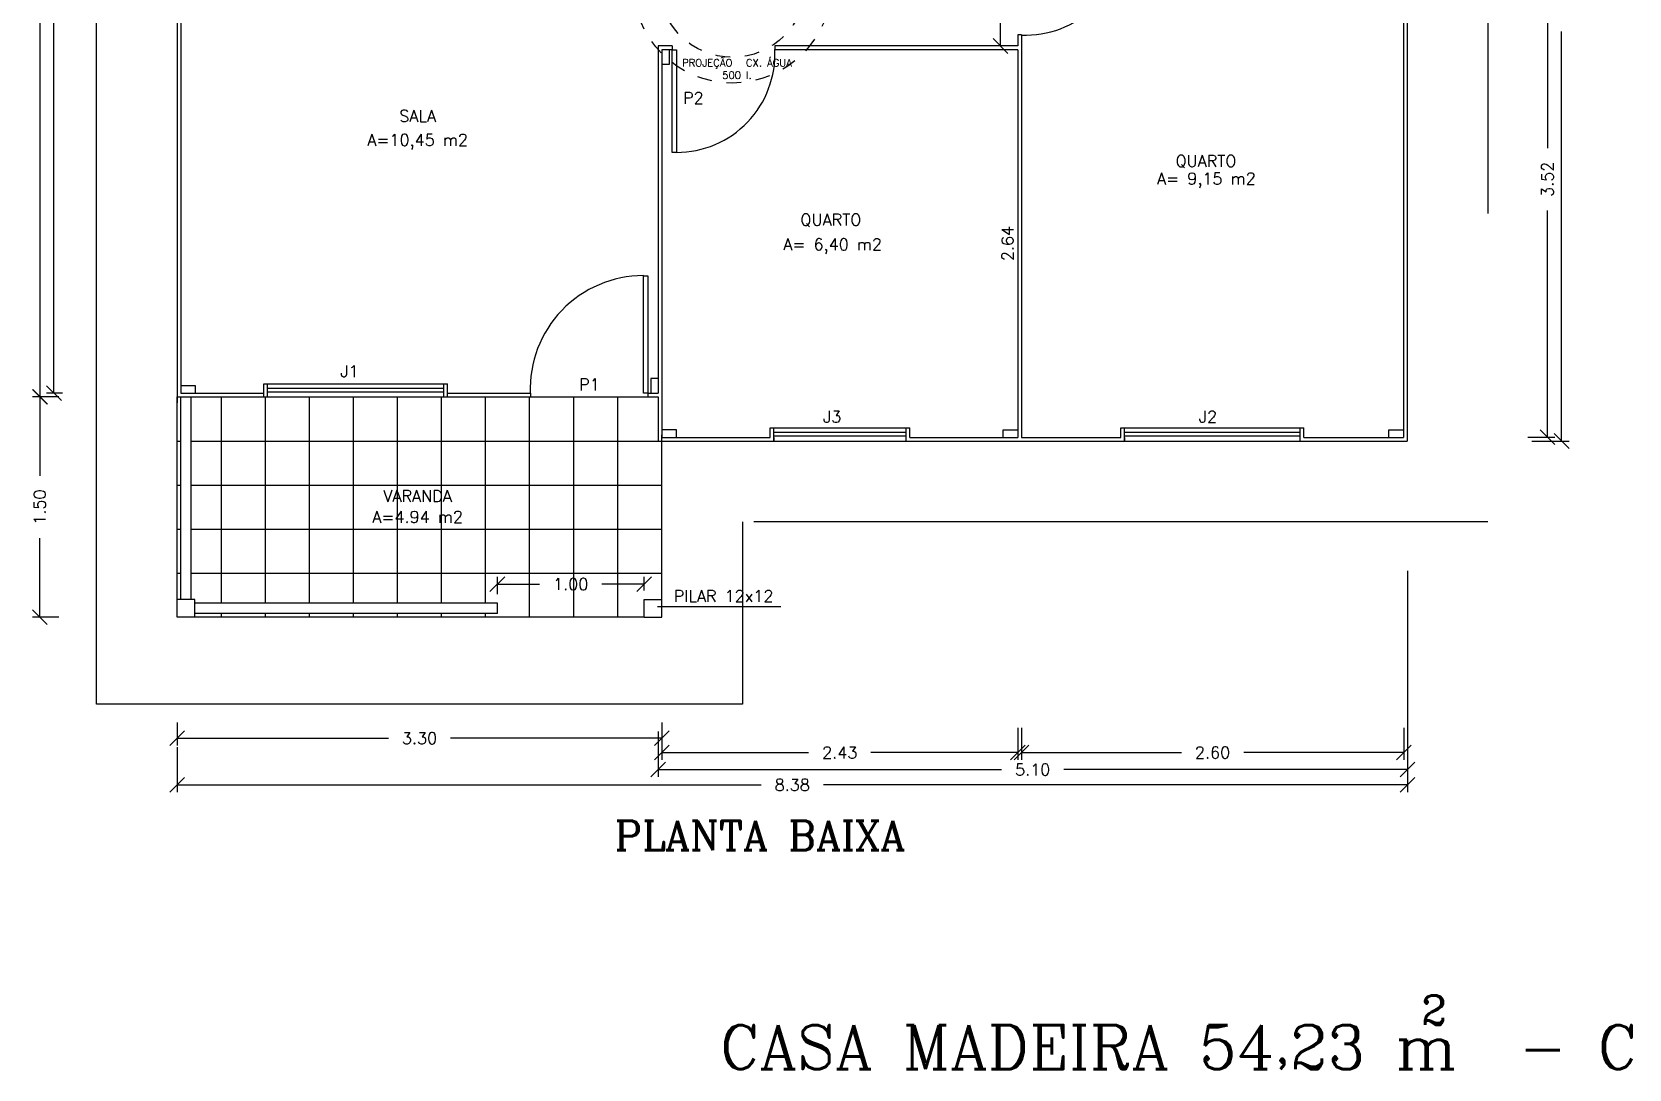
# Model space of a CAD drawing. Extents: x -7 to 226, y -20 to 32.
# Drawn here: x 203.87 to 214.75, y 19.44 to 26.51 of the extents above; entities that cross this region are included whole.
import ezdxf
from ezdxf.enums import TextEntityAlignment as Align

# ---------------------------------------------------------------- set-up
doc = ezdxf.new("R2010")
doc.units = 0
doc.header["$LTSCALE"] = 20
doc.linetypes.add('DASHED2', pattern=[0.375, 0.25, -0.125])
doc.layers.get('0').update_dxf_attribs({"linetype": 'CONTINUOUS'})
doc.layers.get('DEFPOINTS').update_dxf_attribs({"linetype": 'CONTINUOUS'})
for name, color, linetype in [('COTAS', 244, 'CONTINUOUS'), ('JANELA', 5, 'CONTINUOUS'), ('MADEIRAME', 244, 'CONTINUOUS'), ('PAREDE', 250, 'CONTINUOUS'), ('PISO', 30, 'CONTINUOUS'), ('PORTA', 1, 'CONTINUOUS'), ('TELHADO', 1, 'CONTINUOUS'), ('TEXTO', 244, 'CONTINUOUS'), ('VISTAL', 30, 'CONTINUOUS'), ('VISTAP', 244, 'CONTINUOUS')]:
    doc.layers.add(name, color=color, linetype=linetype)
doc.styles.add('ROMANC', font='romanc.shx', dxfattribs={"height": 0.08})
doc.dimstyles.new('ROMANC', dxfattribs={"dimtxt": 0.1, "dimasz": 0.18, "dimexe": 0.05, "dimexo": 0.0625, "dimgap": 0.09, "dimtad": 0, "dimzin": 0, "dimtxsty": 'ROMANC', "dimblk1": 'NONE', "dimblk2": 'NONE', "dimsah": 1, "dimcen": 0.09, "dimclrd": 244, "dimclre": 244, "dimclrt": 244, "dimazin": 3, "dimtfac": 1, "dimtdec": 4, "dimtofl": 0, "dimtmove": 0, "dimatfit": 3, "dimtolj": 1, "dimtzin": 0})

# ---------------------------------------------------------------- blocks, each defined once
blk = doc.blocks.new('*D137')
at = {"layer": 'DEFPOINTS', "color": 0, "linetype": 'BYBLOCK'}
for p in [(117.526, 16.035), (117.457, 13.395), (117.526, 13.395)]:
    blk.add_point(p, dxfattribs=at)
at = {"color": 244, "linetype": 'BYBLOCK', "insert": (117.457, 14.715), "char_height": 0.08, "attachment_point": 5, "rotation": 90, "style": 'ROMANC'}
blk.add_mtext('\\A1;2.64', dxfattribs=at)
blk = doc.blocks.new('_OBLIQUE')
at = {"color": 0, "linetype": 'BYBLOCK'}
blk.add_line((-0.5, -0.5), (0.5, 0.5), dxfattribs=at)
blk = doc.blocks.new('*D134')
at = {"color": 244, "linetype": 'BYBLOCK'}
for p, q in [((111.019, 19.345), (110.911, 19.345)), ((110.961, 19.345), (110.961, 16.732)), ((110.961, 13.695), (110.961, 16.308)), ((111.019, 13.695), (110.911, 13.695))]:
    blk.add_line(p, q, dxfattribs=at)
at = {"layer": 'DEFPOINTS', "color": 0, "linetype": 'BYBLOCK'}
for p in [(111.082, 19.345), (110.961, 13.695), (111.082, 13.695)]:
    blk.add_point(p, dxfattribs=at)
at = {"color": 244, "linetype": 'BYBLOCK', "xscale": 0.1, "yscale": 0.1, "zscale": 0.1}
for p, rotation in [((110.961, 19.345), 90), ((110.961, 13.695), 270)]:
    blk.add_blockref('_OBLIQUE', p, dxfattribs=dict(at, rotation=rotation))
at = {"color": 244, "linetype": 'BYBLOCK', "insert": (110.961, 16.52), "char_height": 0.08, "attachment_point": 5, "rotation": 90, "style": 'ROMANC'}
blk.add_mtext('\\A1;5.65', dxfattribs=at)
blk = doc.blocks.new('*D133')
at = {"color": 244, "linetype": 'BYBLOCK'}
for p, q in [((110.994, 13.67), (110.814, 13.67)), ((110.864, 13.67), (110.864, 13.132)), ((110.864, 12.17), (110.864, 12.708)), ((110.994, 12.17), (110.814, 12.17))]:
    blk.add_line(p, q, dxfattribs=at)
at = {"layer": 'DEFPOINTS', "color": 0, "linetype": 'BYBLOCK'}
for p in [(111.057, 13.67), (110.864, 12.17), (111.057, 12.17)]:
    blk.add_point(p, dxfattribs=at)
at = {"color": 244, "linetype": 'BYBLOCK', "xscale": 0.1, "yscale": 0.1, "zscale": 0.1}
for p, rotation in [((110.864, 13.67), 90), ((110.864, 12.17), 270)]:
    blk.add_blockref('_OBLIQUE', p, dxfattribs=dict(at, rotation=rotation))
at = {"color": 244, "linetype": 'BYBLOCK', "insert": (110.864, 12.92), "char_height": 0.08, "attachment_point": 5, "rotation": 90, "style": 'ROMANC'}
blk.add_mtext('\\A1;1.50', dxfattribs=at)
blk = doc.blocks.new('*D132')
at = {"color": 244, "linetype": 'BYBLOCK'}
for p, q in [((110.994, 19.37), (110.817, 19.37)), ((110.867, 19.37), (110.867, 16.732)), ((110.867, 13.67), (110.867, 16.308)), ((110.994, 13.67), (110.817, 13.67))]:
    blk.add_line(p, q, dxfattribs=at)
at = {"layer": 'DEFPOINTS', "color": 0, "linetype": 'BYBLOCK'}
for p in [(111.057, 19.37), (110.867, 13.67), (111.057, 13.67)]:
    blk.add_point(p, dxfattribs=at)
at = {"color": 244, "linetype": 'BYBLOCK', "xscale": 0.1, "yscale": 0.1, "zscale": 0.1}
for p, rotation in [((110.867, 19.37), 90), ((110.867, 13.67), 270)]:
    blk.add_blockref('_OBLIQUE', p, dxfattribs=dict(at, rotation=rotation))
at = {"color": 244, "linetype": 'BYBLOCK', "insert": (110.867, 16.52), "char_height": 0.08, "attachment_point": 5, "rotation": 90, "style": 'ROMANC'}
blk.add_mtext('\\A1;5.70', dxfattribs=at)
blk = doc.blocks.new('*D126')
at = {"color": 244, "linetype": 'BYBLOCK'}
for p, q in [((121.027, 19.37), (121.281, 19.37)), ((121.231, 19.37), (121.231, 16.582)), ((121.231, 13.37), (121.231, 16.158)), ((121.027, 13.37), (121.281, 13.37))]:
    blk.add_line(p, q, dxfattribs=at)
at = {"layer": 'DEFPOINTS', "color": 0, "linetype": 'BYBLOCK'}
for p in [(120.964, 19.37), (120.964, 13.37), (121.231, 13.37)]:
    blk.add_point(p, dxfattribs=at)
at = {"color": 244, "linetype": 'BYBLOCK', "xscale": 0.1, "yscale": 0.1, "zscale": 0.1}
for p, rotation in [((121.231, 19.37), 90), ((121.231, 13.37), 270)]:
    blk.add_blockref('_OBLIQUE', p, dxfattribs=dict(at, rotation=rotation))
at = {"color": 244, "linetype": 'BYBLOCK', "insert": (121.231, 16.37), "char_height": 0.08, "attachment_point": 5, "rotation": 90, "style": 'ROMANC'}
blk.add_mtext('\\A1;6.00', dxfattribs=at)
blk = doc.blocks.new('*D125')
at = {"color": 244, "linetype": 'BYBLOCK'}
for p, q in [((121.002, 16.91), (121.185, 16.91)), ((121.135, 16.91), (121.135, 15.364)), ((121.135, 13.395), (121.135, 14.94)), ((121.002, 13.395), (121.185, 13.395))]:
    blk.add_line(p, q, dxfattribs=at)
at = {"layer": 'DEFPOINTS', "color": 0, "linetype": 'BYBLOCK'}
for p in [(120.939, 16.91), (120.939, 13.395), (121.135, 13.395)]:
    blk.add_point(p, dxfattribs=at)
at = {"color": 244, "linetype": 'BYBLOCK', "xscale": 0.1, "yscale": 0.1, "zscale": 0.1}
for p, rotation in [((121.135, 16.91), 90), ((121.135, 13.395), 270)]:
    blk.add_blockref('_OBLIQUE', p, dxfattribs=dict(at, rotation=rotation))
at = {"color": 244, "linetype": 'BYBLOCK', "insert": (121.135, 15.152), "char_height": 0.08, "attachment_point": 5, "rotation": 90, "style": 'ROMANC'}
blk.add_mtext('\\A1;3.52', dxfattribs=at)
blk = doc.blocks.new('*D131')
at = {"color": 244, "linetype": 'BYBLOCK'}
for p, q in [((120.18, 12.486), (120.18, 10.978)), ((111.801, 11.286), (111.801, 10.978)), ((111.801, 11.028), (115.778, 11.028)), ((120.18, 11.028), (116.202, 11.028))]:
    blk.add_line(p, q, dxfattribs=at)
at = {"layer": 'DEFPOINTS', "color": 0, "linetype": 'BYBLOCK'}
for p in [(120.18, 12.548), (111.801, 11.348), (120.18, 11.028)]:
    blk.add_point(p, dxfattribs=at)
at = {"color": 244, "linetype": 'BYBLOCK', "xscale": 0.1, "yscale": 0.1, "zscale": 0.1, "rotation": 180}
blk.add_blockref('_OBLIQUE', (111.801, 11.028), dxfattribs=at)
at = {"color": 244, "linetype": 'BYBLOCK', "xscale": 0.1, "yscale": 0.1, "zscale": 0.1}
blk.add_blockref('_OBLIQUE', (120.18, 11.028), dxfattribs=at)
at = {"color": 244, "linetype": 'BYBLOCK', "insert": (115.99, 11.028), "char_height": 0.08, "attachment_point": 5, "style": 'ROMANC'}
blk.add_mtext('\\A1;8.38', dxfattribs=at)
blk = doc.blocks.new('*D130')
at = {"color": 244, "linetype": 'BYBLOCK'}
for p, q in [((111.801, 11.452), (111.801, 11.296)), ((115.101, 11.452), (115.101, 11.296)), ((111.801, 11.346), (113.239, 11.346)), ((115.101, 11.346), (113.663, 11.346))]:
    blk.add_line(p, q, dxfattribs=at)
at = {"layer": 'DEFPOINTS', "color": 0, "linetype": 'BYBLOCK'}
for p in [(111.801, 11.514), (115.101, 11.514), (111.801, 11.346)]:
    blk.add_point(p, dxfattribs=at)
at = {"color": 244, "linetype": 'BYBLOCK', "xscale": 0.1, "yscale": 0.1, "zscale": 0.1, "rotation": 180}
blk.add_blockref('_OBLIQUE', (111.801, 11.346), dxfattribs=at)
at = {"color": 244, "linetype": 'BYBLOCK', "xscale": 0.1, "yscale": 0.1, "zscale": 0.1}
blk.add_blockref('_OBLIQUE', (115.101, 11.346), dxfattribs=at)
at = {"color": 244, "linetype": 'BYBLOCK', "insert": (113.451, 11.346), "char_height": 0.08, "attachment_point": 5, "style": 'ROMANC'}
blk.add_mtext('\\A1;3.30', dxfattribs=at)
blk = doc.blocks.new('*D129')
at = {"color": 244, "linetype": 'BYBLOCK'}
for p, q in [((115.076, 11.391), (115.076, 11.082)), ((120.18, 11.391), (120.18, 11.082)), ((115.076, 11.132), (117.416, 11.132)), ((120.18, 11.132), (117.84, 11.132))]:
    blk.add_line(p, q, dxfattribs=at)
at = {"layer": 'DEFPOINTS', "color": 0, "linetype": 'BYBLOCK'}
for p in [(115.076, 11.453), (120.18, 11.453), (120.18, 11.132)]:
    blk.add_point(p, dxfattribs=at)
at = {"color": 244, "linetype": 'BYBLOCK', "xscale": 0.1, "yscale": 0.1, "zscale": 0.1, "rotation": 180}
blk.add_blockref('_OBLIQUE', (115.076, 11.132), dxfattribs=at)
at = {"color": 244, "linetype": 'BYBLOCK', "xscale": 0.1, "yscale": 0.1, "zscale": 0.1}
blk.add_blockref('_OBLIQUE', (120.18, 11.132), dxfattribs=at)
at = {"color": 244, "linetype": 'BYBLOCK', "insert": (117.628, 11.132), "char_height": 0.08, "attachment_point": 5, "style": 'ROMANC'}
blk.add_mtext('\\A1;5.10', dxfattribs=at)
blk = doc.blocks.new('*D128')
at = {"color": 244, "linetype": 'BYBLOCK'}
for p, q in [((117.551, 11.416), (117.551, 11.198)), ((120.155, 11.416), (120.155, 11.198)), ((117.551, 11.248), (118.641, 11.248)), ((120.155, 11.248), (119.065, 11.248))]:
    blk.add_line(p, q, dxfattribs=at)
at = {"layer": 'DEFPOINTS', "color": 0, "linetype": 'BYBLOCK'}
for p in [(117.551, 11.478), (120.155, 11.478), (120.155, 11.248)]:
    blk.add_point(p, dxfattribs=at)
at = {"color": 244, "linetype": 'BYBLOCK', "xscale": 0.1, "yscale": 0.1, "zscale": 0.1, "rotation": 180}
blk.add_blockref('_OBLIQUE', (117.551, 11.248), dxfattribs=at)
at = {"color": 244, "linetype": 'BYBLOCK', "xscale": 0.1, "yscale": 0.1, "zscale": 0.1}
blk.add_blockref('_OBLIQUE', (120.155, 11.248), dxfattribs=at)
at = {"color": 244, "linetype": 'BYBLOCK', "insert": (118.853, 11.248), "char_height": 0.08, "attachment_point": 5, "style": 'ROMANC'}
blk.add_mtext('\\A1;2.60', dxfattribs=at)
blk = doc.blocks.new('*D127')
at = {"color": 244, "linetype": 'BYBLOCK'}
for p, q in [((115.101, 11.416), (115.101, 11.198)), ((117.526, 11.416), (117.526, 11.198)), ((115.101, 11.248), (116.102, 11.248)), ((117.526, 11.248), (116.526, 11.248))]:
    blk.add_line(p, q, dxfattribs=at)
at = {"layer": 'DEFPOINTS', "color": 0, "linetype": 'BYBLOCK'}
for p in [(115.101, 11.478), (117.526, 11.478), (117.526, 11.248)]:
    blk.add_point(p, dxfattribs=at)
at = {"color": 244, "linetype": 'BYBLOCK', "xscale": 0.1, "yscale": 0.1, "zscale": 0.1, "rotation": 180}
blk.add_blockref('_OBLIQUE', (115.101, 11.248), dxfattribs=at)
at = {"color": 244, "linetype": 'BYBLOCK', "xscale": 0.1, "yscale": 0.1, "zscale": 0.1}
blk.add_blockref('_OBLIQUE', (117.526, 11.248), dxfattribs=at)
at = {"color": 244, "linetype": 'BYBLOCK', "insert": (116.314, 11.248), "char_height": 0.08, "attachment_point": 5, "style": 'ROMANC'}
blk.add_mtext('\\A1;2.43', dxfattribs=at)
blk = doc.blocks.new('*D139')
at = {"color": 244, "linetype": 'BYBLOCK'}
for p, q in [((113.981, 12.327), (113.981, 12.446)), ((114.981, 12.352), (114.981, 12.446)), ((113.981, 12.396), (114.269, 12.396)), ((114.981, 12.396), (114.693, 12.396))]:
    blk.add_line(p, q, dxfattribs=at)
at = {"layer": 'DEFPOINTS', "color": 0, "linetype": 'BYBLOCK'}
for p in [(114.981, 12.396), (113.981, 12.265), (114.981, 12.29)]:
    blk.add_point(p, dxfattribs=at)
at = {"color": 244, "linetype": 'BYBLOCK', "xscale": 0.1, "yscale": 0.1, "zscale": 0.1, "rotation": 180}
blk.add_blockref('_OBLIQUE', (113.981, 12.396), dxfattribs=at)
at = {"color": 244, "linetype": 'BYBLOCK', "xscale": 0.1, "yscale": 0.1, "zscale": 0.1}
blk.add_blockref('_OBLIQUE', (114.981, 12.396), dxfattribs=at)
at = {"color": 244, "linetype": 'BYBLOCK', "insert": (114.481, 12.396), "char_height": 0.08, "attachment_point": 5, "style": 'ROMANC'}
blk.add_mtext('\\A1;1.00', dxfattribs=at)
blk = doc.blocks.new('*D136')
at = {"color": 244, "linetype": 'BYBLOCK'}
for p, q in [((117.464, 16.91), (117.358, 16.91)), ((117.408, 16.91), (117.408, 16.697)), ((117.408, 16.06), (117.408, 16.273)), ((117.464, 16.06), (117.358, 16.06))]:
    blk.add_line(p, q, dxfattribs=at)
at = {"layer": 'DEFPOINTS', "color": 0, "linetype": 'BYBLOCK'}
for p in [(117.526, 16.91), (117.408, 16.06), (117.526, 16.06)]:
    blk.add_point(p, dxfattribs=at)
at = {"color": 244, "linetype": 'BYBLOCK', "xscale": 0.1, "yscale": 0.1, "zscale": 0.1}
for p, rotation in [((117.408, 16.91), 90), ((117.408, 16.06), 270)]:
    blk.add_blockref('_OBLIQUE', p, dxfattribs=dict(at, rotation=rotation))
at = {"color": 244, "linetype": 'BYBLOCK', "insert": (117.408, 16.485), "char_height": 0.08, "attachment_point": 5, "rotation": 90, "style": 'ROMANC'}
blk.add_mtext('\\A1;0.85', dxfattribs=at)

msp = doc.modelspace()

# ---------------------------------------------------------------- linework, layer by layer
at = {"layer": 'JANELA'}
for p, q in [((206.672, 24.078), (205.472, 24.078)), ((206.672, 24.053), (205.472, 24.053)), ((209.821, 23.778), (208.921, 23.778)), ((209.821, 23.753), (208.921, 23.753)), ((212.506, 23.778), (211.309, 23.778)), ((212.506, 23.753), (211.309, 23.753))]:
    msp.add_line(p, q, dxfattribs=at)
at = {"layer": 'PAREDE'}
for p, q in [((204.857, 28.179), (204.857, 23.979)), ((204.882, 28.154), (204.882, 26.42)), ((213.235, 27.895), (213.235, 23.72)), ((213.21, 27.26), (213.21, 23.745)), ((210.582, 26.485), (210.582, 26.41)), ((210.607, 26.485), (210.607, 23.745)), ((204.882, 26.42), (204.882, 24.045)), ((208.132, 26.41), (208.132, 24.045)), ((208.157, 26.385), (208.157, 23.745)), ((208.227, 26.41), (208.227, 26.385)), ((208.927, 26.41), (208.927, 26.385)), ((210.582, 26.385), (210.582, 23.745)), ((204.882, 24.045), (205.447, 24.045)), ((205.447, 24.11), (205.472, 24.11)), ((206.672, 24.11), (206.697, 24.11)), ((206.697, 24.045), (207.262, 24.045)), ((207.262, 24.045), (207.262, 24.02)), ((208.062, 24.045), (208.132, 24.045)), ((208.062, 24.045), (208.062, 24.02)), ((204.857, 24.02), (205.472, 24.02)), ((205.757, 24.02), (207.262, 24.02)), ((208.062, 24.02), (208.132, 24.02)), ((208.132, 24.02), (208.132, 23.72)), ((208.132, 23.72), (208.921, 23.72)), ((208.157, 23.745), (208.896, 23.745)), ((208.896, 23.81), (208.921, 23.81)), ((208.921, 23.745), (208.921, 23.72)), ((209.821, 23.81), (209.846, 23.81)), ((209.821, 23.72), (211.309, 23.72)), ((209.846, 23.745), (210.582, 23.745)), ((210.607, 23.745), (211.284, 23.745)), ((211.284, 23.81), (211.309, 23.81)), ((211.309, 23.745), (211.309, 23.72)), ((212.506, 23.81), (212.531, 23.81)), ((212.506, 23.72), (213.235, 23.72)), ((212.531, 23.745), (213.21, 23.745))]:
    msp.add_line(p, q, dxfattribs=at)
at = {"layer": 'PAREDE', "color": 250}
for p, q in [((210.607, 26.485), (210.582, 26.485)), ((208.227, 26.41), (208.132, 26.41)), ((208.227, 26.385), (208.157, 26.385)), ((210.582, 26.41), (208.927, 26.41)), ((210.582, 26.385), (208.927, 26.385)), ((210.582, 26.41), (210.512, 26.41)), ((210.582, 26.385), (210.512, 26.385)), ((205.447, 24.02), (205.447, 24.11)), ((205.472, 24.02), (205.472, 24.11)), ((206.672, 24.02), (206.672, 24.11)), ((206.697, 24.02), (206.697, 24.11)), ((208.896, 23.745), (208.896, 23.81)), ((208.921, 23.72), (208.921, 23.81)), ((209.821, 23.72), (209.821, 23.81)), ((209.846, 23.745), (209.846, 23.81)), ((211.284, 23.745), (211.284, 23.81)), ((211.309, 23.72), (211.309, 23.81)), ((212.506, 23.72), (212.506, 23.81)), ((212.531, 23.745), (212.531, 23.81)), ((204.857, 22.52), (204.857, 22.64)), ((204.977, 22.64), (204.857, 22.64)), ((204.977, 22.52), (204.977, 22.64)), ((208.037, 22.64), (208.157, 22.64)), ((208.037, 22.52), (208.037, 22.64)), ((208.157, 22.52), (208.157, 22.64)), ((204.977, 22.52), (204.857, 22.52)), ((207.037, 22.545), (207.037, 22.615)), ((208.037, 22.52), (208.157, 22.52))]:
    msp.add_line(p, q, dxfattribs=at)
at = {"layer": 'PAREDE', "color": 250, "linetype": 'CONTINUOUS'}
for p, q in [((208.207, 26.385), (208.207, 26.285)), ((208.207, 26.285), (208.157, 26.285)), ((204.982, 24.095), (204.882, 24.095)), ((204.982, 24.045), (204.982, 24.095)), ((208.082, 24.145), (208.082, 24.045)), ((208.132, 24.145), (208.082, 24.145)), ((208.257, 23.795), (208.157, 23.795)), ((208.257, 23.745), (208.257, 23.795)), ((210.482, 23.796), (210.582, 23.796)), ((210.482, 23.746), (210.482, 23.796)), ((213.11, 23.745), (213.11, 23.795)), ((213.11, 23.795), (213.21, 23.795))]:
    msp.add_line(p, q, dxfattribs=at)
at = {"layer": 'PISO', "color": 30}
for p, q in [((205.157, 22.615), (205.157, 24.02)), ((205.457, 22.615), (205.457, 24.02)), ((205.757, 22.615), (205.757, 24.02)), ((206.057, 22.615), (206.057, 24.02)), ((206.357, 22.615), (206.357, 24.02)), ((206.657, 22.615), (206.657, 24.02)), ((206.957, 22.615), (206.957, 24.02)), ((207.257, 22.52), (207.257, 24.02)), ((207.557, 22.52), (207.557, 24.02)), ((207.857, 22.52), (207.857, 24.02)), ((205.157, 22.52), (205.157, 22.545)), ((205.457, 22.52), (205.457, 22.545)), ((205.757, 22.52), (205.757, 22.545)), ((206.057, 22.52), (206.057, 22.545)), ((206.357, 22.52), (206.357, 22.545)), ((206.657, 22.52), (206.657, 22.545)), ((206.957, 22.52), (206.957, 22.545))]:
    msp.add_line(p, q, dxfattribs=at)
at = {"layer": 'PORTA'}
for points in [[(208.227, 26.385), (208.257, 26.385), (208.257, 25.685), (208.227, 25.685)], [(208.062, 24.045), (208.032, 24.045), (208.032, 24.845), (208.062, 24.845)]]:
    msp.add_lwpolyline(points, close=True, dxfattribs=at)
at = {"layer": 'PORTA', "color": 30}
for centre, radius, start, end in [((210.636, 27.155), 0.671, 267.4911, 0), ((208.257, 26.356), 0.671, 270, 2.5089), ((208.032, 24.075), 0.771, 90, 182.1894)]:
    msp.add_arc(centre, radius, start, end, dxfattribs=at)
at = {"layer": 'TELHADO', "color": 30, "linetype": 'DASHED2', "ltscale": 0.02}
for radius in [0.675, 0.5]:
    msp.add_circle((208.638, 26.833), radius, dxfattribs=at)
at = {"layer": 'VISTAL', "linetype": 'DASHED2'}
for p, q in [((204.307, 21.929), (204.307, 30.27)), ((213.785, 30.27), (213.785, 23.17)), ((213.785, 23.17), (208.707, 23.17)), ((208.707, 23.17), (208.707, 21.929)), ((208.707, 21.929), (204.307, 21.929))]:
    msp.add_line(p, q, dxfattribs=at)
at = {"layer": 'VISTAL', "linetype": 'CONTINUOUS'}
for p, q in [((207.262, 24.02), (208.062, 24.02)), ((204.857, 23.72), (204.882, 23.72)), ((204.952, 23.72), (208.132, 23.72)), ((204.857, 23.42), (204.882, 23.42)), ((204.952, 23.42), (208.157, 23.42)), ((204.857, 23.12), (204.882, 23.12)), ((204.952, 23.12), (208.157, 23.12)), ((204.857, 22.82), (204.882, 22.82)), ((204.952, 22.82), (208.157, 22.82))]:
    msp.add_line(p, q, dxfattribs=at)
at = {"layer": 'VISTAP'}
for p, q in [((205.472, 24.11), (206.672, 24.11)), ((205.472, 24.02), (206.657, 24.02)), ((208.157, 22.64), (208.157, 23.762)), ((208.921, 23.81), (209.821, 23.81)), ((208.921, 23.72), (209.821, 23.72)), ((211.309, 23.81), (212.506, 23.81)), ((211.309, 23.72), (212.506, 23.72))]:
    msp.add_line(p, q, dxfattribs=at)
at = {"layer": 'VISTAP', "color": 244}
for p, q in [((204.857, 22.64), (204.857, 24.02)), ((204.882, 22.64), (204.882, 24.02)), ((204.952, 22.64), (204.952, 24.02)), ((207.037, 22.615), (204.977, 22.615)), ((207.037, 22.545), (204.977, 22.545)), ((208.037, 22.52), (204.977, 22.52))]:
    msp.add_line(p, q, dxfattribs=at)
at = {"layer": 'VISTAP', "color": 250}
for p, q in [((209.821, 23.72), (209.821, 23.745)), ((212.506, 23.72), (212.506, 23.745))]:
    msp.add_line(p, q, dxfattribs=at)
at = {"layer": 'VISTAP', "color": 30, "linetype": 'CONTINUOUS'}
msp.add_line((208.129, 22.594), (208.969, 22.594), dxfattribs=at)

# ---------------------------------------------------------------- texts
at = {"layer": 'TEXTO', "color": 30, "linetype": 'CONTINUOUS', "style": 'ROMANC'}
for s, p in [('PROJEÇÃO', (208.467, 26.295)), ('CX. ÁGUA', (208.887, 26.304)), ('500 l.', (208.669, 26.211))]:
    msp.add_text(s, height=0.05, dxfattribs=at).set_placement(p, align=Align.MIDDLE)
at = {"layer": 'TEXTO', "style": 'ROMANC'}
for s, p in [('P2', (208.372, 26.056)), ('J1', (206.03, 24.195)), ('P1', (207.665, 24.105)), ('J3', (209.318, 23.885)), ('J2', (211.878, 23.885))]:
    msp.add_text(s, height=0.08, dxfattribs=at).set_placement(p, align=Align.MIDDLE)
at = {"layer": 'TEXTO', "linetype": 'CONTINUOUS', "style": 'ROMANC'}
for s, p in [('SALA', (206.494, 25.934)), ('A=10,45 m2', (206.494, 25.758)), ('QUARTO', (211.864, 25.623)), ('A= 9,15 m2', (211.867, 25.495)), ('QUARTO', (209.309, 25.223)), ('A= 6,40 m2', (209.321, 25.047)), ('VARANDA', (206.494, 23.345)), ('A=4.94 m2', (206.494, 23.203)), ('PILAR 12x12', (208.578, 22.664))]:
    msp.add_text(s, height=0.08, dxfattribs=at).set_placement(p, align=Align.MIDDLE)
at = {"layer": 'TEXTO', "color": 5, "linetype": 'CONTINUOUS', "style": 'ROMANC'}
for s, height, p in [('PLANTA BAIXA', 0.2, (208.826, 21.033)), ('2', 0.2, (213.418, 19.845)), ('CASA MADEIRA 54,23 m  - COBERTURA TELHA FIBROCIMENTO', 0.3, (215.18, 19.593))]:
    msp.add_text(s, height=height, dxfattribs=at).set_placement(p, align=Align.MIDDLE)

# ---------------------------------------------------------------- dimensions: what is measured, and where the dimension line sits
at = {"layer": 'COTAS', "color": 10, "linetype": 'CONTINUOUS'}
for base, p1, p2, override, picture, middle, set_off in [((203.922, 24.02), (204.112, 29.72), (204.112, 24.02), {"dimasz": 0.1, "dimblk1": 'OBLIQUE', "dimblk2": 'OBLIQUE'}, '*D132', (203.922, 26.87), (93.056, 10.35)), ((204.016, 24.045), (204.137, 29.695), (204.137, 24.045), {"dimasz": 0.1, "dimblk1": 'OBLIQUE', "dimblk2": 'OBLIQUE'}, '*D134', (204.016, 26.87), (93.056, 10.35)), ((214.287, 23.72), (214.02, 29.72), (214.02, 23.72), {"dimasz": 0.1, "dimblk1": 'OBLIQUE', "dimblk2": 'OBLIQUE'}, '*D126', (214.287, 26.72), (93.056, 10.35)), ((210.463, 26.41), (210.582, 27.26), (210.582, 26.41), {"dimasz": 0.1, "dimblk1": 'OBLIQUE', "dimblk2": 'OBLIQUE'}, '*D136', (210.463, 26.835), (93.056, 10.35)), ((214.190605922, 23.745266688), (213.994776039, 27.260266688), (213.994776039, 23.745266688), {"dimasz": 0.1, "dimblk1": 'OBLIQUE', "dimblk2": 'OBLIQUE'}, '*D125', (214.190605922, 25.502766688), (93.055535738, 10.350376249)), ((210.512, 23.745), (210.582, 26.385), (210.582, 23.745), {"dimasz": 0.1, "dimblk1": 'OBLIQUE', "dimblk2": 'OBLIQUE', "dimse1": 1, "dimse2": 1, "dimsd1": 1, "dimsd2": 1}, '*D137', (210.512, 25.065), (93.056, 10.35)), ((203.919, 22.52), (204.112, 24.02), (204.112, 22.52), {"dimasz": 0.1, "dimblk1": 'OBLIQUE', "dimblk2": 'OBLIQUE'}, '*D133', (203.919, 23.27), (93.056, 10.35))]:
    dim = msp.add_linear_dim(base=base, p1=p1, p2=p2, angle=90, dimstyle='ROMANC', override=override, dxfattribs=at)
    dim.commit()
    dim.dimension.update_dxf_attribs({"geometry": picture, "text_midpoint": middle, "insert": set_off})
for base, p1, p2, picture, middle, set_off in [((213.235, 21.378), (204.857, 21.698), (213.235, 22.898), '*D131', (209.046, 21.378), (93.056, 10.35)), ((204.857, 21.697), (208.157, 21.865), (204.857, 21.865), '*D130', (206.507, 21.697), (93.056, 10.35)), ((213.235, 21.483), (208.132, 21.803), (213.235, 21.803), '*D129', (210.683, 21.483), (93.056, 10.35)), ((210.58172, 21.59878), (208.15668, 21.82842), (210.58172, 21.82842), '*D127', (209.3692, 21.59878), (93.05554, 10.35038)), ((213.21, 21.599), (210.607, 21.828), (213.21, 21.828), '*D128', (211.908, 21.599), (93.056, 10.35))]:
    dim = msp.add_linear_dim(base=base, p1=p1, p2=p2, dimstyle='ROMANC', override={"dimasz": 0.1, "dimblk1": 'OBLIQUE', "dimblk2": 'OBLIQUE'}, dxfattribs=at)
    dim.commit()
    dim.dimension.update_dxf_attribs({"geometry": picture, "text_midpoint": middle, "insert": set_off})
at = {"layer": 'MADEIRAME', "color": 244, "linetype": 'CONTINUOUS'}
dim = msp.add_linear_dim(base=(208.037, 22.746), p1=(207.037, 22.615), p2=(208.037, 22.64), dimstyle='ROMANC', override={"dimasz": 0.1, "dimblk1": 'OBLIQUE', "dimblk2": 'OBLIQUE'}, dxfattribs=at)
dim.commit()
dim.dimension.update_dxf_attribs({"geometry": '*D139', "text_midpoint": (207.537, 22.746), "insert": (93.056, 10.35)})

doc.saveas('drawing.dxf')
